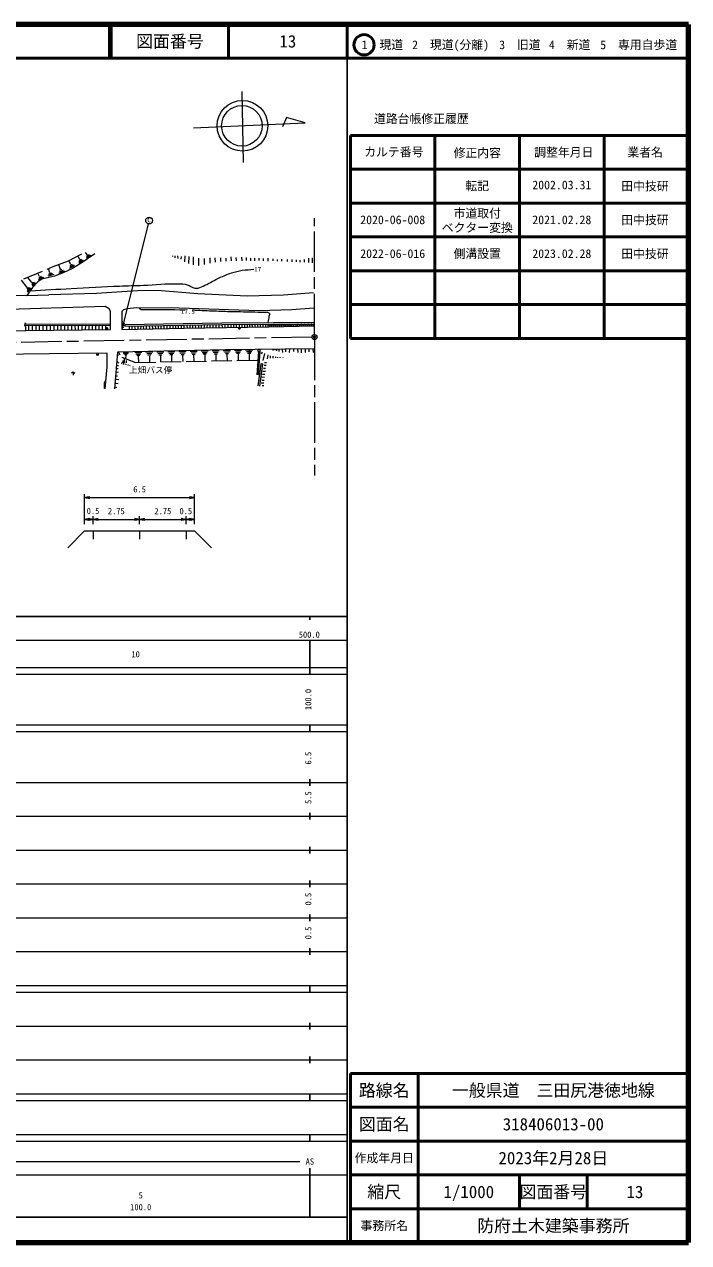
# Model space of a CAD drawing. Units: millimetres at full size, sheet at 1:1000, with parts at other scales. Extents: x 40000 to 680000, y 20000 to 380000.
# Drawn here: x 483594 to 680000, y 20000 to 380000 of the extents above; entities that cross this region are included whole.
import ezdxf
from ezdxf.enums import TextEntityAlignment as Align

# ---------------------------------------------------------------- set-up
doc = ezdxf.new("R2010")
doc.units = ezdxf.units.MM
doc.header["$LTSCALE"] = 1000
doc.header["$PDMODE"] = 32
doc.header["$PDSIZE"] = 500
doc.linetypes.add('CHAIN', pattern=[18.5, 12, -1.5, 3.5, -1.5])
doc.linetypes.add('DASHED', pattern=[7.5, 6, -1.5])
for name, color, linetype, lineweight in [('M-BGD', 7, 'Continuous', 13), ('M-BGD-EXST', 7, 'Continuous', 13), ('M-BMK', 2, 'CHAIN', 13), ('M-BMK-SRVR', 3, 'Continuous', 13), ('M-TTL', 2, 'Continuous', 140), ('M-TTL-BAND', 7, 'Continuous', 25), ('M-TTL-FRAM', 2, 'Continuous', 50), ('M-TTL-LINE', 7, 'Continuous', 50)]:
    doc.layers.add(name, color=color, linetype=linetype, lineweight=lineweight)
doc.layers.add('M-OTRS', color=6, linetype='Continuous')
doc.layers.add('M-TTL-TXT', color=7, linetype='Continuous')
doc.styles.add('ＭＳ ゴシック', font='')
doc.styles.get('ＭＳ ゴシック').set_extended_font_data('MS Gothic')

# ---------------------------------------------------------------- blocks, each defined once
blk = doc.blocks.new('open_arrow')
at = {"color": 0, "linetype": 'Continuous', "lineweight": -2}
blk.add_lwpolyline([(7.5, 1.25), (0, 0), (7.5, -1.25)], dxfattribs=at)

msp = doc.modelspace()

# ---------------------------------------------------------------- linework, layer by layer
at = {"layer": 'M-BGD', "linetype": 'DASHED'}
for p, q in [((492076, 308402), (496670, 310163)), ((496670, 310163), (500575, 312230)), ((483416, 304828), (492076, 308402)), ((512414, 281679), (516430, 280113)), ((516430, 280113), (552625, 280806)), ((512396, 280099), (512295, 279656)), ((512889, 279866), (512797, 279467)), ((513440, 279702), (513375, 279469)), ((513879, 279538), (513809, 279259)), ((514383, 279367), (514332, 279168)), ((514755, 279163), (514715, 278975))]:
    msp.add_line(p, q, dxfattribs=at)
at = {"layer": 'M-BGD'}
for p, q in [((497311, 309001), (496720, 310118)), ((499993, 310494), (499450, 311563)), ((501040, 310246), (499669, 309317)), ((500709, 310381), (499729, 309717)), ((500377, 310515), (499789, 310117)), ((504426, 312186), (500360, 309475)), ((502228, 311827), (501698, 312595)), ((503222, 311745), (501942, 310884)), ((502906, 311814), (501992, 311199)), ((502591, 311883), (502043, 311514)), ((527350, 311621), (527350, 311389)), ((528054, 311608), (528046, 310994)), ((528917, 311637), (528924, 310846)), ((529919, 311436), (529892, 310582)), ((531016, 311616), (530941, 309851)), ((532226, 311435), (532121, 309297)), ((533552, 311268), (533492, 308899)), ((535117, 310903), (535086, 308720)), ((536750, 310857), (536755, 309078)), ((538409, 310968), (538409, 309481)), ((539960, 311010), (539970, 309720)), ((541574, 311051), (541591, 309901)), ((543150, 310941), (543141, 309991)), ((544681, 311265), (544708, 310075)), ((546166, 311112), (546186, 310162)), ((547842, 311216), (547883, 310157)), ((549160, 311105), (549167, 310241)), ((550491, 310944), (550505, 310144)), ((551663, 310959), (551677, 310153)), ((552947, 310946), (552952, 310213)), ((554227, 310849), (554229, 310155)), ((555546, 310921), (555555, 310061)), ((557025, 310708), (557023, 310085)), ((558325, 310534), (558325, 309976)), ((559620, 310604), (559631, 309980)), ((561311, 310519), (561313, 309894)), ((562687, 310510), (562698, 309813)), ((563973, 310443), (563964, 309804)), ((565031, 310360), (565042, 309730)), ((566333, 310483), (566360, 309730)), ((567644, 310933), (567610, 309649)), ((568713, 311020), (568699, 309568)), ((488093, 305465), (487595, 306493)), ((492268, 306040), (490571, 305545)), ((491925, 306274), (490712, 305920)), ((491150, 306603), (490747, 307819)), ((491581, 306507), (490854, 306294)), ((495113, 306562), (492550, 305585)), ((495478, 307074), (493718, 306339)), ((494261, 307611), (493757, 308969)), ((495100, 307308), (493843, 306783)), ((494723, 307543), (493968, 307228)), ((497852, 307834), (495113, 306562)), ((498453, 308702), (496957, 307811)), ((498092, 308854), (497023, 308218)), ((497730, 309006), (497089, 308624)), ((500360, 309475), (497852, 307834)), ((484399, 302231), (482750, 304401)), ((485848, 303752), (484633, 305218)), ((486155, 303825), (485786, 303381)), ((486461, 303750), (485847, 303009)), ((486768, 303675), (485907, 302638)), ((487562, 303925), (485958, 302247)), ((488733, 304663), (487562, 303925)), ((489218, 305179), (487632, 304381)), ((488867, 305322), (487735, 304752)), ((488516, 305465), (487837, 305123)), ((492550, 305585), (488733, 304663)), ((484280, 299923), (442744, 298700)), ((485958, 302247), (484280, 299923)), ((484280, 299923), (490791, 300122)), ((484750, 302324), (484328, 301763)), ((485102, 302230), (484399, 301295)), ((485454, 302136), (484469, 300826)), ((504915, 300428), (490791, 300122)), ((512453, 300956), (504915, 300428)), ((517132, 301296), (512453, 300956)), ((522918, 301398), (517132, 301296)), ((534932, 300411), (522918, 301398)), ((549429, 299696), (534932, 300411)), ((560201, 300003), (549429, 299696)), ((569100, 300666), (560201, 300003)), ((507471, 296593), (470967, 295557)), ((508635, 295972), (507471, 296593)), ((509036, 295201), (508635, 295972)), ((509063, 289812), (509036, 295201)), ((512929, 295628), (512453, 295185)), ((513950, 295934), (512929, 295628)), ((516789, 296201), (513950, 295934)), ((529321, 296149), (516789, 296201)), ((538127, 295792), (529321, 296149)), ((552957, 295321), (538127, 295792)), ((562634, 295650), (552957, 295321)), ((569157, 296138), (562634, 295650)), ((512453, 295185), (512373, 294573)), ((512373, 294573), (512441, 289842)), ((512431, 292199), (512702, 292222)), ((512443, 291654), (513255, 291659)), ((513338, 291316), (541978, 291841)), ((541978, 291841), (557285, 291938)), ((557285, 291938), (569382, 291988)), ((469066, 289314), (509063, 289812)), ((483622, 291388), (508972, 291477)), ((483663, 290988), (508973, 291077)), ((483940, 290730), (483919, 289499)), ((484861, 290993), (484837, 289510)), ((485890, 290996), (485880, 289523)), ((486989, 291000), (486964, 289537)), ((487942, 291003), (487942, 289549)), ((489077, 291007), (489046, 289563)), ((490181, 291011), (490171, 289577)), ((491270, 291015), (491244, 289590)), ((492328, 291019), (492324, 289603)), ((493382, 291022), (493413, 289617)), ((494360, 291026), (494370, 289629)), ((495454, 291030), (495510, 289643)), ((496493, 291033), (496483, 289655)), ((497517, 291037), (497496, 289668)), ((498560, 291041), (498570, 289681)), ((499498, 291044), (499468, 289692)), ((500572, 291048), (500557, 289706)), ((501661, 291051), (501591, 289719)), ((502624, 291055), (502659, 289732)), ((503683, 291059), (503653, 289744)), ((504651, 291062), (504635, 289757)), ((505649, 291065), (505649, 289769)), ((506587, 291069), (506597, 289781)), ((507565, 291072), (507591, 289793)), ((512441, 289842), (530796, 290185)), ((512448, 291115), (513240, 291140)), ((512450, 290539), (512960, 290550)), ((513338, 291316), (513347, 290816)), ((513347, 290816), (541985, 291341)), ((514578, 290839), (514584, 289882)), ((515390, 290853), (515390, 289897)), ((516197, 290868), (516218, 289913)), ((517115, 290885), (517115, 289929)), ((517987, 290901), (517956, 289945)), ((518738, 290915), (518773, 289960)), ((519585, 290930), (519595, 289976)), ((520533, 290948), (520568, 289994)), ((521416, 290964), (521440, 290010)), ((522313, 290980), (522333, 290027)), ((523145, 290995), (523125, 290042)), ((523957, 291010), (523982, 290058)), ((524875, 291027), (524864, 290074)), ((525746, 291043), (525761, 290091)), ((526634, 291059), (526614, 290107)), ((527451, 291074), (527476, 290123)), ((528328, 291090), (528323, 290139)), ((529094, 291104), (529090, 290153)), ((529987, 291121), (529992, 290170)), ((530753, 291135), (530753, 290184)), ((530796, 290185), (555912, 290645)), ((531671, 291152), (531691, 290202)), ((532487, 291167), (532518, 290217)), ((533314, 291182), (533294, 290231)), ((534146, 291197), (534156, 290247)), ((535034, 291213), (535034, 290263)), ((535901, 291229), (535906, 290279)), ((536783, 291245), (536793, 290295)), ((537615, 291261), (537589, 290309)), ((538447, 291276), (538437, 290325)), ((539319, 291292), (539309, 290341)), ((540207, 291308), (540186, 290357)), ((541064, 291324), (541069, 290373)), ((541985, 291341), (557287, 291438)), ((542011, 291341), (542052, 290391)), ((542874, 291346), (542864, 290406)), ((543721, 291352), (543716, 290422)), ((544593, 291357), (544593, 290438)), ((545400, 291362), (545389, 290452)), ((546262, 291368), (546262, 290468)), ((547079, 291373), (547068, 290483)), ((547900, 291378), (547870, 290498)), ((548687, 291383), (548682, 290512)), ((549453, 291388), (549479, 290527)), ((550164, 291393), (550160, 290539)), ((550860, 291397), (550901, 290553)), ((551772, 291403), (551772, 290569)), ((552501, 291408), (552532, 290583)), ((553283, 291413), (553287, 290597)), ((554130, 291418), (554120, 290612)), ((554881, 291423), (554845, 290625)), ((555615, 291138), (569381, 291345)), ((555627, 291138), (555624, 290639)), ((555912, 290645), (569273, 290886)), ((556173, 291146), (556158, 290649)), ((556678, 291154), (556691, 290659)), ((557283, 291163), (557296, 290670)), ((557287, 291438), (569381, 291488)), ((557853, 291172), (557850, 290680)), ((558432, 291180), (558420, 290690)), ((559017, 291189), (559028, 290701)), ((559620, 291198), (559625, 290712)), ((560278, 291208), (560270, 290723)), ((560843, 291217), (560854, 290734)), ((561480, 291226), (561472, 290745)), ((562056, 291235), (562053, 290755)), ((562643, 291244), (562643, 290766)), ((563175, 291252), (563183, 290776)), ((563843, 291262), (563858, 290788)), ((564364, 291270), (564350, 290797)), ((564991, 291279), (564982, 290808)), ((565511, 291287), (565535, 290818)), ((566163, 291297), (566149, 290829)), ((566748, 291306), (566777, 290841)), ((567308, 291314), (567299, 290850)), ((567857, 291322), (567859, 290860)), ((568489, 291332), (568464, 290871)), ((569042, 291340), (569038, 290881)), ((491001, 282608), (472751, 282418)), ((508049, 282813), (491001, 282608)), ((508049, 278808), (508049, 282813)), ((511138, 283100), (510275, 272321)), ((511088, 282478), (511364, 282137)), ((543069, 283789), (511138, 283100)), ((511450, 283107), (511853, 282374)), ((512783, 282911), (514374, 282961)), ((513004, 282674), (514141, 282710)), ((513225, 282438), (513907, 282460)), ((513562, 282286), (513537, 281312)), ((516213, 283103), (518308, 283145)), ((516521, 282660), (518017, 282690)), ((516829, 282217), (517727, 282235)), ((517284, 281927), (517320, 280130)), ((519479, 283168), (521576, 283210)), ((519788, 282725), (521285, 282755)), ((520096, 282282), (520995, 282299)), ((520551, 281991), (520587, 280193)), ((522748, 283233), (524846, 283275)), ((523057, 282789), (524556, 282819)), ((523366, 282346), (524265, 282364)), ((523821, 282055), (523857, 280255)), ((526020, 283298), (528119, 283340)), ((526329, 282854), (527828, 282884)), ((526637, 282410), (527537, 282428)), ((527093, 282119), (527129, 280318)), ((529293, 283363), (531395, 283405)), ((529603, 282919), (531104, 282949)), ((529912, 282475), (530812, 282493)), ((530368, 282183), (530404, 280381)), ((532570, 283429), (534673, 283470)), ((532879, 282984), (534381, 283014)), ((533189, 282539), (534090, 282557)), ((533645, 282248), (533681, 280444)), ((535848, 283494), (537953, 283536)), ((536158, 283049), (537662, 283079)), ((536468, 282604), (537370, 282622)), ((536925, 282312), (536961, 280506)), ((539130, 283559), (541236, 283601)), ((539440, 283114), (540944, 283144)), ((539750, 282668), (540652, 282686)), ((540207, 282376), (540243, 280569)), ((542413, 283624), (544522, 283666)), ((542723, 283179), (544230, 283209)), ((543034, 282733), (543937, 282751)), ((569375, 284156), (543069, 283789)), ((543491, 282441), (543527, 280632)), ((545699, 283690), (547810, 283732)), ((546010, 283244), (547517, 283274)), ((546320, 282797), (547225, 282815)), ((546778, 282505), (546815, 280695)), ((548988, 283755), (551100, 283797)), ((549299, 283309), (550807, 283339)), ((549609, 282862), (550515, 282880)), ((550068, 282569), (550104, 280758)), ((552804, 283357), (552318, 276434)), ((553205, 283357), (552717, 276406)), ((553945, 283100), (553628, 282601)), ((554576, 282702), (554132, 280670)), ((555548, 282377), (555392, 281182)), ((556308, 282063), (556241, 281374)), ((557074, 281995), (557017, 281353)), ((557059, 283984), (557036, 283612)), ((557679, 283993), (557676, 283682)), ((557856, 281797), (557858, 281504)), ((558116, 283999), (558109, 283544)), ((558483, 281638), (558477, 281432)), ((558822, 284009), (558832, 283369)), ((559105, 281654), (559107, 281414)), ((559860, 284023), (559874, 283019)), ((560011, 281560), (560022, 281414)), ((560818, 284037), (560808, 283280)), ((561967, 284053), (561927, 283038)), ((563189, 284070), (563179, 283283)), ((564386, 284086), (564406, 283044)), ((565458, 284101), (565444, 282933)), ((566591, 284117), (566577, 283007)), ((567713, 284133), (567697, 283243)), ((568920, 284149), (568954, 283044)), ((507493, 272296), (508049, 278808)), ((510671, 277267), (511397, 277287)), ((510752, 278282), (511350, 278289)), ((510826, 279208), (511424, 279220)), ((510927, 280471), (511494, 279888)), ((553497, 279603), (552591, 273200)), ((554000, 279586), (553086, 273129)), ((554148, 277509), (554857, 277503)), ((554296, 278454), (554931, 278440)), ((554474, 279331), (555096, 279308)), ((554625, 280064), (555187, 280037)), ((510405, 273951), (511309, 273920)), ((510500, 275140), (511531, 275065)), ((510582, 276157), (511165, 276178)), ((553582, 274108), (554434, 274098)), ((553806, 275803), (554600, 275796)), ((553808, 274903), (554522, 274903)), ((554048, 276670), (554680, 276641)), ((510308, 272739), (510910, 272745)), ((553921, 273298), (554355, 273318)), ((501416, 232340), (501416, 241149)), ((501416, 240149), (533916, 240149)), ((533916, 232340), (533916, 241149)), ((503916, 232340), (503916, 234710)), ((517666, 232340), (517666, 234710)), ((531416, 232340), (531416, 234710)), ((501416, 233710), (503916, 233710)), ((503916, 233710), (517666, 233710)), ((517666, 233710), (531416, 233710)), ((531416, 233710), (533916, 233710)), ((496416, 225340), (501416, 230340)), ((501416, 230340), (533916, 230340)), ((503916, 230340), (503916, 227840)), ((517666, 230340), (517666, 227840)), ((531416, 230340), (531416, 227840)), ((538916, 225340), (533916, 230340))]:
    msp.add_line(p, q, dxfattribs=at)
msp.add_lwpolyline([(552611, 283905), (552611, 283357), (553320, 283357), (553320, 283905)], close=True, dxfattribs=at)
msp.add_circle((550224, 283319), 250, dxfattribs=at)
for centre, radius, start, end in [((484159, 291242), 557, 113.15387, 246.84613), ((556499, 291151), 100, 0.86258, 180.86258), ((556499, 291151), 50, 0.86258, 180.86258), ((557498, 291166), 100, 0.86258, 180.86258), ((557498, 291166), 50, 0.86258, 180.86258), ((558498, 291181), 100, 0.86258, 180.86258), ((558498, 291181), 50, 0.86258, 180.86258), ((559498, 291196), 100, 0.86258, 180.86258), ((559498, 291196), 50, 0.86258, 180.86258), ((560498, 291211), 100, 0.86258, 180.86258), ((560498, 291211), 50, 0.86258, 180.86258), ((561498, 291226), 100, 0.86258, 180.86258), ((561498, 291226), 50, 0.86258, 180.86258), ((562498, 291242), 100, 0.86258, 180.86258), ((562498, 291242), 50, 0.86258, 180.86258), ((563498, 291257), 100, 0.86258, 180.86258), ((563498, 291257), 50, 0.86258, 180.86258), ((564498, 291272), 100, 0.86258, 180.86258), ((564498, 291272), 50, 0.86258, 180.86258), ((565498, 291287), 100, 0.86258, 180.86258), ((565498, 291287), 50, 0.86258, 180.86258), ((566497, 291302), 100, 0.86258, 180.86258), ((566497, 291302), 50, 0.86258, 180.86258), ((567497, 291317), 100, 0.86258, 180.86258), ((567497, 291317), 50, 0.86258, 180.86258), ((568497, 291332), 100, 0.86258, 180.86258), ((568497, 291332), 50, 0.86258, 180.86258), ((553733, 279129), 529, 19.80237, 139.93844)]:
    msp.add_arc(centre, radius, start, end, dxfattribs=at)
for points, knots in [([(485334, 301275), (489376, 301504), (493417, 301747), (497460, 301963), (502209, 302217), (506959, 302486), (511711, 302678), (514078, 302774), (516447, 302808), (518813, 302896), (522253, 303025), (525690, 303458), (529131, 303353), (530006, 303326), (530899, 303306), (531744, 303076), (532531, 302862), (533173, 302233), (533971, 302066), (534310, 301996), (534670, 302009), (535008, 302080), (535694, 302224), (536310, 302601), (536945, 302896), (538445, 303595), (539860, 304469), (541365, 305156), (542496, 305672), (543639, 306172), (544823, 306553), (545866, 306888), (546936, 307151), (548017, 307327), (549150, 307511), (550304, 307521), (551447, 307617)], [0, 0, 0, 0, 1, 1, 1, 2, 2, 2, 3, 3, 3, 4, 4, 4, 5, 5, 5, 6, 6, 6, 7, 7, 7, 8, 8, 8, 9, 9, 9, 10, 10, 10, 11, 11, 11, 12, 12, 12, 12]), ([(517542, 296160), (517714, 296031), (517853, 295842), (518056, 295774), (518280, 295698), (518529, 295772), (518766, 295770), (522896, 295745), (527027, 295707), (531157, 295675)], [0, 0, 0, 0, 1, 1, 1, 2, 2, 2, 3, 3, 3, 3]), ([(533267, 295596), (535209, 295516), (537151, 295433), (539093, 295358), (540828, 295290), (542563, 295212), (544300, 295165), (546462, 295106), (548626, 295105), (550789, 295051), (552085, 295019), (553382, 294979), (554679, 294926), (555019, 294912), (555385, 295005), (555700, 294875), (555841, 294816), (555988, 294712), (556040, 294568), (556138, 294299), (555971, 293999), (555921, 293717), (555818, 293140), (555671, 292572), (555546, 291999)], [0, 0, 0, 0, 1, 1, 1, 2, 2, 2, 3, 3, 3, 4, 4, 4, 5, 5, 5, 6, 6, 6, 7, 7, 7, 8, 8, 8, 8]), ([(507698, 274705), (507600, 274627), (507476, 274573), (507404, 274471), (507300, 274324), (507259, 274137), (507228, 273959), (507136, 273431), (507215, 272889), (507209, 272353)], [0, 0, 0, 0, 1, 1, 1, 2, 2, 2, 3, 3, 3, 3])]:
    msp.add_open_spline(points, degree=3, knots=knots, dxfattribs=at)
at = {"layer": 'M-BGD-EXST'}
for p, q in [((520233, 321052), (512441, 289842)), ((513215, 279961), (513215, 281211)), ((497512, 276913), (497962, 277363)), ((498062, 277363), (498512, 276913)), ((512715, 280711), (512715, 279961)), ((513715, 280711), (513715, 279961)), ((498012, 277113), (498012, 276363))]:
    msp.add_line(p, q, dxfattribs=at)
for centre, radius in [((520475, 322022), 1000), ((508014, 290158), 250), ((547171, 290144), 250), ((505226, 282413), 250)]:
    msp.add_circle(centre, radius, dxfattribs=at)
at = {"layer": 'M-BMK'}
for p, q in [((569378, 288338), (569416, 322773)), ((568627, 287575), (470104, 285794)), ((569377, 286838), (569357, 246704))]:
    msp.add_line(p, q, dxfattribs=at)
at = {"layer": 'M-BMK-SRVR'}
for p, q in [((547903, 360169), (548281, 339173)), ((533594, 349410), (566590, 350911)), ((561141, 352471), (559919, 349731)), ((566590, 350911), (561141, 352471))]:
    msp.add_line(p, q, dxfattribs=at)
for centre, radius in [((548081, 350026), 7500), ((547923, 350028), 6000), ((569377, 287588), 750)]:
    msp.add_circle(centre, radius, dxfattribs=at)
at = {"layer": 'M-OTRS'}
msp.add_point((569377, 287588), dxfattribs=at)
msp.add_point((569377, 287588), dxfattribs=at)
at = {"layer": 'M-TTL'}
for p, q in [((680000, 380000), (40000, 380000)), ((680000, 20000), (680000, 380000)), ((40000, 20000), (680000, 20000))]:
    msp.add_line(p, q, dxfattribs=at)
at = {"layer": 'M-TTL-BAND'}
for p, q in [((579000, 20000), (579000, 370000)), ((40000, 205000), (579000, 205000)), ((568000, 205000), (568000, 204000)), ((568000, 188000), (568000, 198000)), ((568000, 171000), (568000, 173000)), ((568000, 155000), (568000, 157000)), ((568000, 145000), (568000, 147000)), ((568000, 135000), (568000, 137000)), ((568000, 125000), (568000, 127000)), ((568000, 115000), (568000, 117000)), ((568000, 105000), (568000, 107000)), ((568000, 94000), (568000, 96000)), ((568000, 83000), (568000, 85000)), ((568000, 73000), (568000, 75000)), ((568000, 62000), (568000, 64000)), ((568000, 50000), (568000, 52000)), ((568000, 27500), (568000, 42000)), ((68000, 27500), (579000, 27500))]:
    msp.add_line(p, q, dxfattribs=at)
at = {"layer": 'M-TTL-BAND', "lineweight": 13}
for p, q in [((68000, 198000), (579000, 198000)), ((40000, 190000), (579000, 190000)), ((40000, 188000), (579000, 188000)), ((40000, 173000), (579000, 173000)), ((40000, 171000), (579000, 171000)), ((40000, 156000), (579000, 156000)), ((46000, 146000), (579000, 146000)), ((52000, 136000), (579000, 136000)), ((46000, 126000), (579000, 126000)), ((52000, 116000), (579000, 116000)), ((46000, 106000), (579000, 106000)), ((40000, 96000), (579000, 96000)), ((40000, 94000), (579000, 94000)), ((49000, 84000), (579000, 84000)), ((40000, 74000), (579000, 74000)), ((40000, 64000), (579000, 64000)), ((40000, 62000), (579000, 62000)), ((40000, 52000), (579000, 52000)), ((40000, 50000), (579000, 50000)), ((71000, 44000), (565000, 44000)), ((40000, 40000), (579000, 40000))]:
    msp.add_line(p, q, dxfattribs=at)
at = {"layer": 'M-TTL-FRAM'}
for p, q in [((580000, 347197), (580000, 287197)), ((580000, 347197), (680000, 347197)), ((580000, 287197), (680000, 287197)), ((680000, 70000), (580000, 70000)), ((580000, 70000), (580000, 20000))]:
    msp.add_line(p, q, dxfattribs=at)
at = {"layer": 'M-TTL-LINE'}
for p, q in [((508747, 380000), (508747, 370000)), ((509247, 380000), (509247, 370000)), ((543997, 380000), (543997, 370000)), ((579000, 380000), (579000, 370000)), ((40000, 370000), (680000, 370000)), ((605000, 347197), (605000, 287197)), ((630000, 347197), (630000, 287197)), ((655000, 347197), (655000, 287197)), ((580000, 337197), (680000, 337197)), ((580000, 327197), (680000, 327197)), ((580000, 317197), (680000, 317197)), ((580000, 307197), (680000, 307197)), ((580000, 297197), (680000, 297197)), ((600000, 70000), (600000, 20000)), ((680000, 60000), (580000, 60000)), ((680000, 50000), (580000, 50000)), ((680000, 40000), (580000, 40000)), ((630000, 40000), (630000, 30000)), ((650000, 40000), (650000, 30000)), ((680000, 30000), (580000, 30000))]:
    msp.add_line(p, q, dxfattribs=at)
msp.add_circle((584031, 373958), 3000, dxfattribs=at)

# ---------------------------------------------------------------- block references
at = {"layer": 'M-BGD', "xscale": 200, "yscale": 200}
for p in [(501416, 240149), (501416, 233710), (503916, 233710), (517666, 233710), (531416, 233710)]:
    msp.add_blockref('open_arrow', p, dxfattribs=at)
at = {"layer": 'M-BGD', "xscale": 200, "yscale": 200, "rotation": 180}
for p in [(533916, 240149), (503916, 233710), (517666, 233710), (531416, 233710), (533916, 233710)]:
    msp.add_blockref('open_arrow', p, dxfattribs=at)

# ---------------------------------------------------------------- texts
at = {"layer": 'M-BGD', "style": 'ＭＳ ゴシック'}
for s, height, p in [('17', 1320, (552606, 307668)), ('17.5', 1320, (531962, 295141)), ('上畑バス停', 1833, (520929, 277847))]:
    msp.add_text(s, height=height, dxfattribs=at).set_placement(p, align=Align.MIDDLE_CENTER)
for s, p in [('6.5', (517666, 241149)), ('0.5', (503892, 234739)), ('2.75', (510791, 234710)), ('2.75', (524541, 234710)), ('0.5', (531333, 234717))]:
    msp.add_text(s, height=1833, dxfattribs=at).set_placement(p, align=Align.BOTTOM_CENTER)
at = {"layer": 'M-BGD-EXST', "style": 'ＭＳ ゴシック', "width": 1.1}
msp.add_text('C', height=1320, dxfattribs=at).set_placement((520475, 321122), align=Align.BOTTOM_CENTER)
at = {"layer": 'M-TTL-BAND', "style": 'ＭＳ ゴシック'}
for s, p in [('500.0', (567844, 198195)), ('10', (516498, 192405)), ('AS', (568000, 42500)), ('5', (518000, 32523)), ('100.0', (518000, 29033))]:
    msp.add_text(s, height=1833, dxfattribs=at).set_placement(p, align=Align.BOTTOM_CENTER)
for s, p in [('100.0', (569000, 180500)), ('6.5', (569000, 163174)), ('5.5', (569000, 151500)), ('0.5', (569000, 121500)), ('0.5', (569000, 111500))]:
    msp.add_text(s, height=1833, rotation=90, dxfattribs=at).set_placement(p, align=Align.BOTTOM_CENTER)
at = {"layer": 'M-TTL-TXT', "style": 'ＭＳ ゴシック'}
for s, height, p in [('図面番号', 3666, (526622, 375000)), ('13', 3666, (561497, 375000)), ('1\u3000現道', 2566, (589448, 373958)), ('2\u3000現道(分離)', 2566, (609619, 373958)), ('3\u3000旧道', 2566, (630121, 373958)), ('4\u3000新道', 2566, (644824, 373958)), ('5\u3000専用自歩道', 2566, (665228, 373958)), ('道路台帳修正履歴', 2566, (600968, 352113)), ('カルテ番号', 2566, (592839, 342277)), ('修正内容', 2566, (617509, 342023)), ('調整年月日', 2566, (643089, 342197)), ('業者名', 2566, (667134, 342197)), ('転記', 2566, (617500, 332245)), ('田中技研', 2566, (667077, 332189)), ('市道取付', 2566, (617500, 324158)), ('2020-06-008', 2566, (592500, 322245)), ('ベクター変換', 2566, (617500, 319925)), ('2021.02.28', 2566, (642500, 322245)), ('田中技研', 2566, (667077, 322189)), ('2022-06-016', 2566, (592500, 312245)), ('側溝設置', 2566, (617500, 312245)), ('2023.02.28', 2566, (642500, 312245)), ('田中技研', 2566, (667077, 312189)), ('路線名', 3666, (590000, 65000)), ('路線名', 3666, (590000, 65000)), ('一般県道\u3000三田尻港徳地線', 3666, (640000, 65000)), ('図面名', 3666, (590000, 55000)), ('図面名', 3666, (590000, 55000)), ('318406013-00', 3666, (640000, 55000)), ('2023年2月28日', 3666, (640000, 45000)), ('作成年月日', 2566, (590000, 45000)), ('作成年月日', 2566, (590000, 45000)), ('縮尺', 3666, (590000, 35000)), ('縮尺', 3666, (590000, 35000)), ('1/1000', 3666, (615000, 35000)), ('図面番号', 3666, (640000, 35000)), ('図面番号', 3666, (640000, 35000)), ('13', 3666, (664125, 35000)), ('事務所名', 2566, (590000, 25000)), ('事務所名', 2566, (590000, 25000)), ('防府土木建築事務所', 3666, (640000, 25000))]:
    msp.add_text(s, height=height, dxfattribs=at).set_placement(p, align=Align.MIDDLE_CENTER)
msp.add_text('2002.03.31', height=2566, dxfattribs=at).set_placement((642500, 330495), align=Align.BOTTOM_CENTER)

doc.saveas('drawing.dxf')
